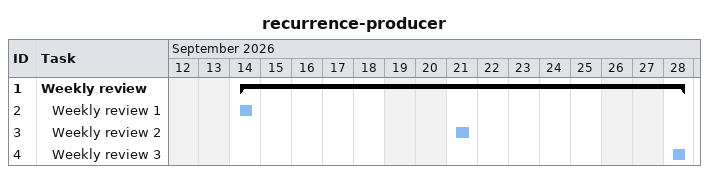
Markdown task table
recurrence-producer

| ID | Level | Task | Start | Finish |
|---|---|---|---|---|
| 1 | 1 | **Weekly review** | 2026-09-14 | 2026-09-28 |
| 2 | 2 | Weekly review 1 | 2026-09-14 | 2026-09-14 |
| 3 | 2 | Weekly review 2 | 2026-09-21 | 2026-09-21 |
| 4 | 2 | Weekly review 3 | 2026-09-28 | 2026-09-28 |
